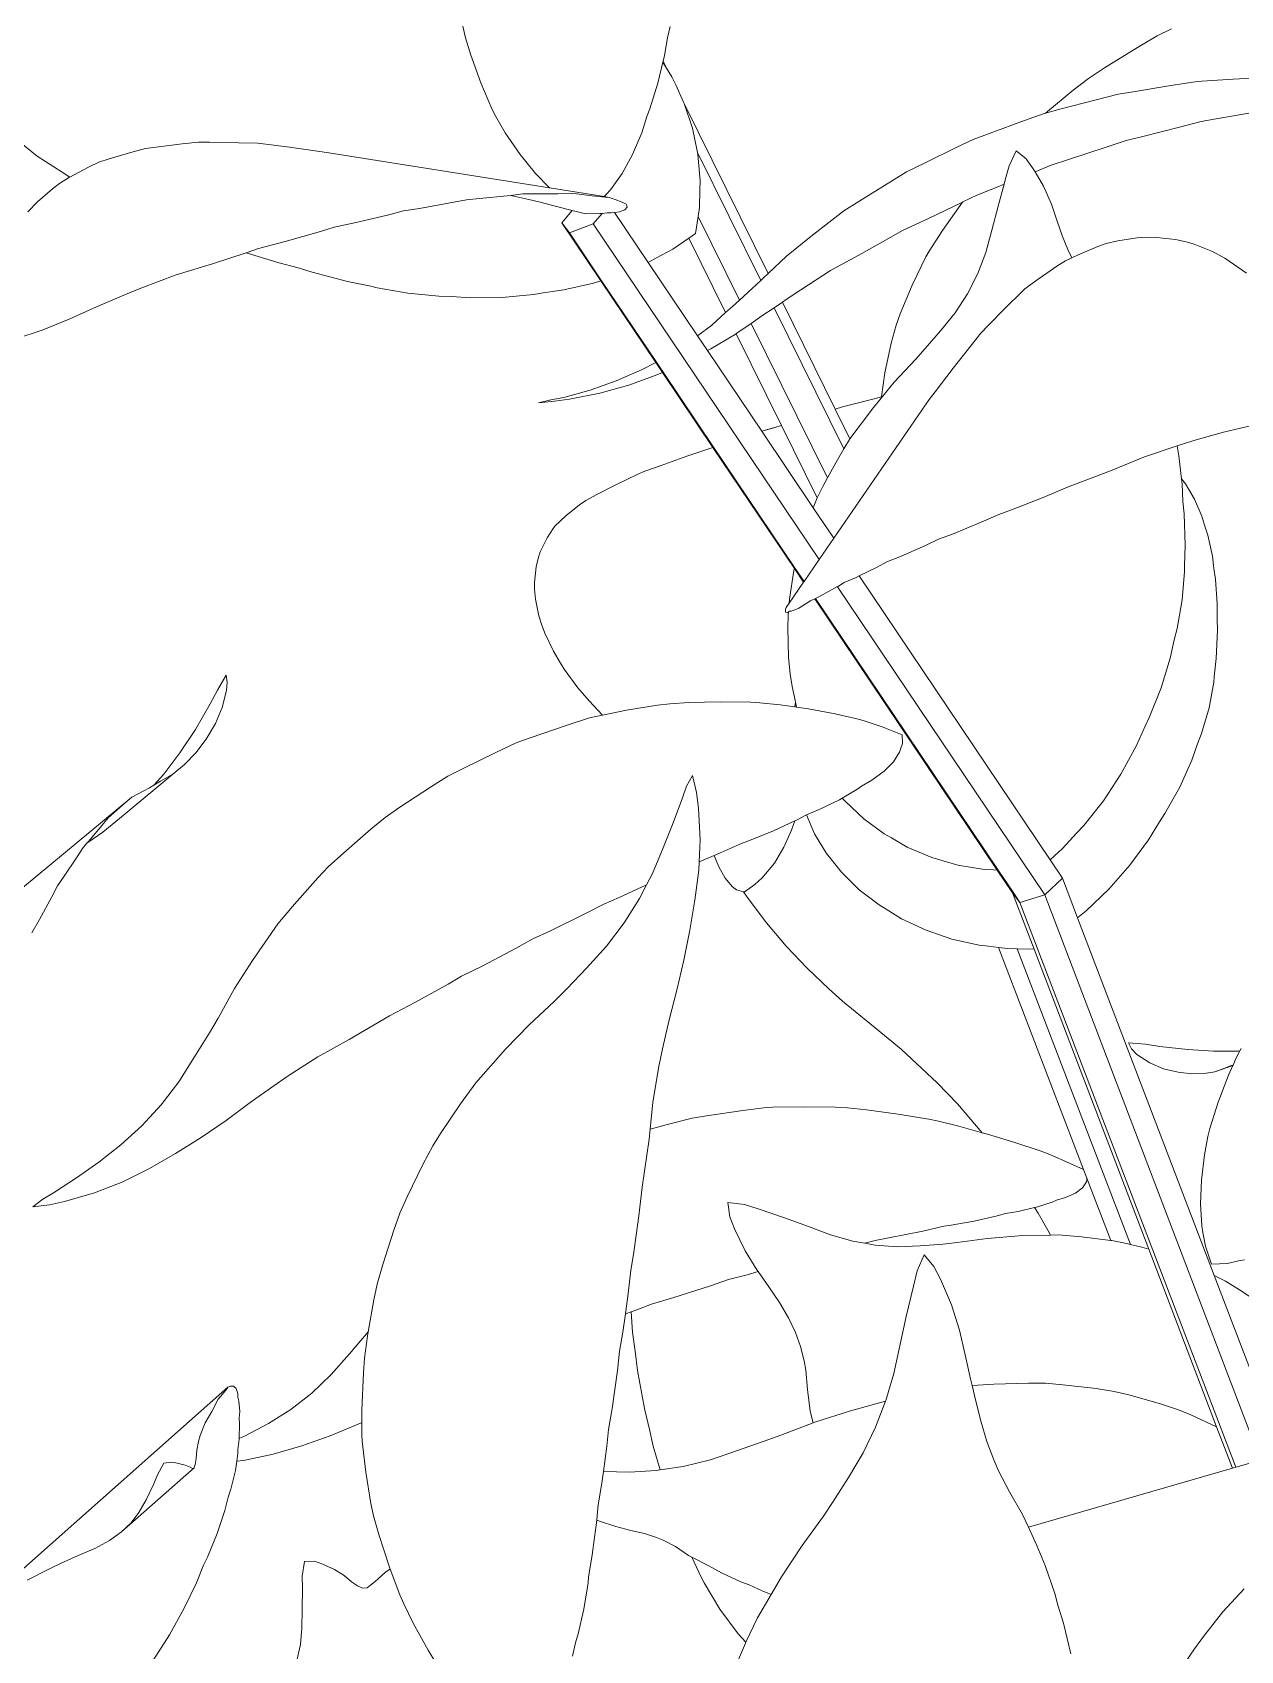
# Model space of a CAD drawing. Header units: metres. Extents: x 12.2 to 77.2, y 18.8 to 35.5.
# Drawn here: x 57.7928 to 58.0303, y 21.4029 to 21.7211 of the extents above; entities that cross this region are included whole.
import ezdxf

# ---------------------------------------------------------------- set-up
doc = ezdxf.new("R2010")
doc.units = ezdxf.units.M
doc.layers.add('0inne_gulv', color=7, linetype='Continuous', lineweight=13)

# ---------------------------------------------------------------- blocks, each defined once
blk = doc.blocks.new('One bedroom house ls')
for p, q in [((4.40305, -2.25933), (4.40253, -2.25708)), ((4.4433, -2.25713), (4.44275, -2.25937)), ((4.53905, -2.25899), (4.53513, -2.26125)), ((4.54181, -2.25761), (4.53905, -2.25899)), ((4.40407, -2.26279), (4.40305, -2.25933)), ((4.44215, -2.26283), (4.44275, -2.25937)), ((4.53513, -2.26125), (4.52868, -2.26527)), ((4.40407, -2.26279), (4.40603, -2.26822)), ((4.44184, -2.26412), (4.44086, -2.26826)), ((4.44189, -2.26393), (4.44184, -2.26412)), ((4.44258, -2.26532), (4.44184, -2.26412)), ((4.44215, -2.26283), (4.44189, -2.26393)), ((4.44189, -2.26393), (4.44258, -2.26532)), ((4.44363, -2.26704), (4.44258, -2.26532)), ((4.52554, -2.26737), (4.52868, -2.26527)), ((4.40822, -2.2733), (4.40603, -2.26822)), ((4.44086, -2.26826), (4.43929, -2.27333)), ((4.44363, -2.26704), (4.44436, -2.26858)), ((4.44593, -2.272), (4.44436, -2.26858)), ((4.52253, -2.26968), (4.52554, -2.26737)), ((4.54173, -2.26875), (4.54652, -2.26801)), ((4.54652, -2.26801), (4.5478, -2.26791)), ((4.5478, -2.26791), (4.55396, -2.2675)), ((4.55396, -2.2675), (4.56005, -2.26714)), ((4.51709, -2.27415), (4.52253, -2.26968)), ((4.5199, -2.2734), (4.52704, -2.27155)), ((4.52704, -2.27155), (4.53137, -2.27045)), ((4.53431, -2.26996), (4.53137, -2.27045)), ((4.54173, -2.26875), (4.53431, -2.26996)), ((4.40822, -2.2733), (4.409, -2.27481)), ((4.41086, -2.27801), (4.409, -2.27481)), ((4.43869, -2.27484), (4.43768, -2.27804)), ((4.43929, -2.27333), (4.43869, -2.27484)), ((4.44601, -2.27226), (4.44593, -2.272)), ((4.44601, -2.27226), (4.46255, -2.3057)), ((4.44764, -2.27715), (4.44601, -2.27226)), ((4.51679, -2.27424), (4.51296, -2.27561)), ((4.51709, -2.27415), (4.51679, -2.27424)), ((4.5199, -2.2734), (4.51709, -2.27415)), ((4.55062, -2.27531), (4.55782, -2.27404)), ((4.41376, -2.28228), (4.41086, -2.27801)), ((4.43768, -2.27804), (4.4359, -2.2823)), ((4.44764, -2.27715), (4.44864, -2.28192)), ((4.5062, -2.27809), (4.50287, -2.27934)), ((4.51296, -2.27561), (4.5062, -2.27809)), ((4.54341, -2.27693), (4.53618, -2.27875)), ((4.5477, -2.27582), (4.54341, -2.27693)), ((4.55062, -2.27531), (4.5477, -2.27582)), ((4.31882, -2.28262), (4.31538, -2.27984)), ((4.34011, -2.28112), (4.33745, -2.28183)), ((4.34223, -2.28083), (4.34011, -2.28112)), ((4.34223, -2.28083), (4.34732, -2.28021)), ((4.34732, -2.28021), (4.35056, -2.27987)), ((4.35272, -2.27989), (4.35056, -2.27987)), ((4.3584, -2.27999), (4.35272, -2.27989)), ((4.3584, -2.27999), (4.36224, -2.28008)), ((4.36224, -2.28008), (4.36325, -2.28021)), ((4.36325, -2.28021), (4.36844, -2.28089)), ((4.36844, -2.28089), (4.37392, -2.28163)), ((4.49338, -2.28393), (4.49967, -2.28087)), ((4.50287, -2.27934), (4.49967, -2.28087)), ((4.52182, -2.28322), (4.52898, -2.28088)), ((4.52898, -2.28088), (4.53295, -2.27955)), ((4.53618, -2.27875), (4.53295, -2.27955)), ((4.32374, -2.28578), (4.31882, -2.28262)), ((4.33095, -2.28383), (4.32892, -2.2848)), ((4.33301, -2.28315), (4.33095, -2.28383)), ((4.33745, -2.28183), (4.33301, -2.28315)), ((4.37392, -2.28163), (4.37619, -2.28194)), ((4.41956, -2.28887), (4.37619, -2.28194)), ((4.41376, -2.28228), (4.4168, -2.28604)), ((4.43385, -2.28606), (4.4359, -2.2823)), ((4.46108, -2.30708), (4.44864, -2.28192)), ((4.44864, -2.28192), (4.44873, -2.28233)), ((4.44918, -2.28751), (4.44873, -2.28233)), ((4.48972, -2.28574), (4.49338, -2.28393)), ((4.50917, -2.28727), (4.50992, -2.28456)), ((4.51129, -2.28157), (4.50992, -2.28456)), ((4.51129, -2.28157), (4.51322, -2.2831)), ((4.51454, -2.2849), (4.51322, -2.2831)), ((4.51501, -2.2857), (4.5182, -2.28438)), ((4.5182, -2.28438), (4.52182, -2.28322)), ((4.32319, -2.28798), (4.3252, -2.28678)), ((4.32526, -2.28675), (4.32374, -2.28578)), ((4.3252, -2.28678), (4.32526, -2.28675)), ((4.32526, -2.28675), (4.32892, -2.2848)), ((4.41956, -2.28887), (4.4168, -2.28604)), ((4.43385, -2.28606), (4.43156, -2.28926)), ((4.44918, -2.28751), (4.44912, -2.28925)), ((4.48733, -2.28719), (4.48159, -2.29077)), ((4.48733, -2.28719), (4.48972, -2.28574)), ((4.50917, -2.28727), (4.50894, -2.28815)), ((4.51454, -2.2849), (4.51501, -2.2857)), ((4.51501, -2.2857), (4.51668, -2.28854)), ((4.32185, -2.28902), (4.31889, -2.29163)), ((4.32185, -2.28902), (4.32319, -2.28798)), ((4.40578, -2.29098), (4.40323, -2.29121)), ((4.41124, -2.29043), (4.40578, -2.29098)), ((4.41197, -2.29034), (4.41124, -2.29043)), ((4.41434, -2.29006), (4.41197, -2.29034)), ((4.41197, -2.29034), (4.41552, -2.29118)), ((4.41639, -2.29006), (4.41434, -2.29006)), ((4.41639, -2.29006), (4.42122, -2.29002)), ((4.43033, -2.29059), (4.41956, -2.28887)), ((4.42408, -2.28996), (4.42122, -2.29002)), ((4.42484, -2.29005), (4.42408, -2.28996)), ((4.42793, -2.2904), (4.42484, -2.29005)), ((4.42793, -2.2904), (4.43049, -2.29067)), ((4.43071, -2.29015), (4.43033, -2.29059)), ((4.43128, -2.29074), (4.43033, -2.29059)), ((4.43128, -2.29074), (4.43049, -2.29067)), ((4.43156, -2.28926), (4.43071, -2.29015)), ((4.43247, -2.29113), (4.43128, -2.29074)), ((4.44902, -2.29272), (4.44912, -2.28925)), ((4.48159, -2.29077), (4.47745, -2.2934)), ((4.50355, -2.29029), (4.50082, -2.29163)), ((4.50772, -2.28864), (4.50355, -2.29029)), ((4.50772, -2.28864), (4.50894, -2.28815)), ((4.50894, -2.28815), (4.50778, -2.29246)), ((4.51825, -2.29204), (4.51668, -2.28854)), ((4.31889, -2.29163), (4.31697, -2.29356)), ((4.38772, -2.2942), (4.39083, -2.2934)), ((4.39083, -2.2934), (4.394, -2.29289)), ((4.394, -2.29289), (4.40002, -2.29183)), ((4.40002, -2.29183), (4.40323, -2.29121)), ((4.41552, -2.29118), (4.41746, -2.29162)), ((4.41746, -2.29162), (4.4212, -2.29262)), ((4.42399, -2.29331), (4.4212, -2.29262)), ((4.42196, -2.29573), (4.42399, -2.29331)), ((4.42664, -2.29396), (4.42399, -2.29331)), ((4.42664, -2.29396), (4.42943, -2.29393)), ((4.42989, -2.29388), (4.42815, -2.29595)), ((4.42943, -2.29393), (4.42989, -2.29388)), ((4.42989, -2.29388), (4.4309, -2.29377)), ((4.43166, -2.29376), (4.4309, -2.29377)), ((4.43166, -2.29376), (4.43233, -2.29368)), ((4.43233, -2.29368), (4.43331, -2.29357)), ((4.43897, -2.30353), (4.43233, -2.29368)), ((4.43247, -2.29113), (4.43385, -2.29167)), ((4.43436, -2.2932), (4.43331, -2.29357)), ((4.43464, -2.29209), (4.43385, -2.29167)), ((4.43436, -2.2932), (4.43481, -2.29267)), ((4.43464, -2.29209), (4.43469, -2.29219)), ((4.43481, -2.29267), (4.43469, -2.29219)), ((4.44875, -2.29446), (4.44902, -2.29272)), ((4.47745, -2.2934), (4.47096, -2.29844)), ((4.49406, -2.29487), (4.50077, -2.29165)), ((4.49683, -2.29722), (4.50077, -2.29165)), ((4.50077, -2.29165), (4.50082, -2.29163)), ((4.50652, -2.2972), (4.50778, -2.29246)), ((4.51935, -2.29539), (4.51825, -2.29204)), ((4.37719, -2.29661), (4.3745, -2.29744)), ((4.38122, -2.29574), (4.37719, -2.29661)), ((4.38122, -2.29574), (4.38772, -2.2942)), ((4.42347, -2.29772), (4.42196, -2.29573)), ((4.42965, -2.30716), (4.42196, -2.29573)), ((4.42815, -2.29595), (4.42347, -2.29772)), ((4.47257, -2.36196), (4.42815, -2.29595)), ((4.44823, -2.29783), (4.44875, -2.29446)), ((4.45689, -2.31092), (4.44875, -2.29446)), ((4.48098, -2.30174), (4.48906, -2.29721)), ((4.48906, -2.29721), (4.49406, -2.29487)), ((4.49683, -2.29722), (4.49418, -2.30128)), ((4.50531, -2.30158), (4.50652, -2.2972)), ((4.51935, -2.29539), (4.52038, -2.2984)), ((4.36231, -2.30081), (4.3676, -2.29941)), ((4.3676, -2.29941), (4.3745, -2.29744)), ((4.42979, -2.30711), (4.42347, -2.29772)), ((4.44693, -2.29873), (4.44382, -2.30089)), ((4.44823, -2.29783), (4.44693, -2.29873)), ((4.45417, -2.31339), (4.44693, -2.29873)), ((4.47096, -2.29844), (4.46617, -2.30227)), ((4.52038, -2.2984), (4.52144, -2.30101)), ((4.52346, -2.30202), (4.52735, -2.30037)), ((4.52735, -2.30037), (4.52898, -2.29978)), ((4.53126, -2.29927), (4.52898, -2.29978)), ((4.53511, -2.29867), (4.53126, -2.29927)), ((4.53692, -2.29853), (4.53511, -2.29867)), ((4.53891, -2.29859), (4.53692, -2.29853)), ((4.54266, -2.29903), (4.53891, -2.29859)), ((4.54266, -2.29903), (4.54474, -2.29947)), ((4.54474, -2.29947), (4.54629, -2.29993)), ((4.54987, -2.30139), (4.54629, -2.29993)), ((4.35332, -2.30378), (4.35989, -2.30161)), ((4.35989, -2.30161), (4.36231, -2.30081)), ((4.35989, -2.30161), (4.36615, -2.30355)), ((4.36615, -2.30355), (4.37017, -2.30457)), ((4.43897, -2.30353), (4.44061, -2.30259)), ((4.44867, -2.31797), (4.43897, -2.30353)), ((4.44061, -2.30259), (4.44382, -2.30089)), ((4.46255, -2.3057), (4.46617, -2.30227)), ((4.4748, -2.30511), (4.48098, -2.30174)), ((4.49354, -2.30242), (4.49083, -2.30797)), ((4.49418, -2.30128), (4.49354, -2.30242)), ((4.50375, -2.30573), (4.50531, -2.30158)), ((4.51952, -2.30413), (4.521, -2.30318)), ((4.521, -2.30318), (4.52223, -2.3026)), ((4.52144, -2.30101), (4.52223, -2.3026)), ((4.52223, -2.3026), (4.52346, -2.30202)), ((4.55232, -2.30269), (4.54987, -2.30139)), ((4.55659, -2.30566), (4.55232, -2.30269)), ((4.33923, -2.3086), (4.34615, -2.30595)), ((4.34615, -2.30595), (4.35332, -2.30378)), ((4.37289, -2.30542), (4.37017, -2.30457)), ((4.37985, -2.30724), (4.37289, -2.30542)), ((4.46108, -2.30708), (4.46169, -2.30651)), ((4.46169, -2.30651), (4.46255, -2.3057)), ((4.46897, -2.30891), (4.4748, -2.30511)), ((4.50375, -2.30573), (4.50176, -2.30969)), ((4.51302, -2.30871), (4.51564, -2.3068)), ((4.51952, -2.30413), (4.51564, -2.3068)), ((4.3305, -2.31225), (4.33589, -2.30996)), ((4.33589, -2.30996), (4.33923, -2.3086)), ((4.37985, -2.30724), (4.38442, -2.30818)), ((4.38442, -2.30818), (4.38565, -2.3085)), ((4.38565, -2.3085), (4.39168, -2.30957)), ((4.39168, -2.30957), (4.39781, -2.31016)), ((4.41025, -2.31039), (4.41638, -2.30982)), ((4.41638, -2.30982), (4.41831, -2.30947)), ((4.41831, -2.30947), (4.4224, -2.30893)), ((4.4224, -2.30893), (4.42822, -2.30762)), ((4.42965, -2.30716), (4.42822, -2.30762)), ((4.42979, -2.30711), (4.42965, -2.30716)), ((4.44044, -2.3232), (4.42965, -2.30716)), ((4.44057, -2.32313), (4.42979, -2.30711)), ((4.4594, -2.30863), (4.45689, -2.31092)), ((4.4594, -2.30863), (4.46108, -2.30708)), ((4.46608, -2.31083), (4.46897, -2.30891)), ((4.49083, -2.30797), (4.4885, -2.3136)), ((4.50176, -2.30969), (4.4993, -2.31344)), ((4.50919, -2.31243), (4.5124, -2.30928)), ((4.5124, -2.30928), (4.51302, -2.30871)), ((4.3305, -2.31225), (4.32511, -2.3147)), ((4.39781, -2.31016), (4.40026, -2.31021)), ((4.40402, -2.31047), (4.40026, -2.31021)), ((4.40402, -2.31047), (4.41025, -2.31039)), ((4.45417, -2.31339), (4.45554, -2.31216)), ((4.45689, -2.31092), (4.45554, -2.31216)), ((4.4613, -2.31405), (4.46372, -2.31242)), ((4.46372, -2.31242), (4.46533, -2.31133)), ((4.47744, -2.34016), (4.46372, -2.31242)), ((4.46533, -2.31133), (4.46608, -2.31083)), ((4.46533, -2.31133), (4.47573, -2.33236)), ((4.50919, -2.31243), (4.50577, -2.31593)), ((4.3198, -2.31681), (4.32511, -2.3147)), ((4.44867, -2.31797), (4.45147, -2.31583)), ((4.45147, -2.31583), (4.45417, -2.31339)), ((4.45917, -2.31552), (4.45639, -2.31745)), ((4.4613, -2.31405), (4.45917, -2.31552)), ((4.47419, -2.3459), (4.45917, -2.31552)), ((4.48673, -2.3194), (4.48773, -2.31584)), ((4.4885, -2.3136), (4.48773, -2.31584)), ((4.49643, -2.31696), (4.4993, -2.31344)), ((4.50434, -2.31744), (4.50577, -2.31593)), ((4.31462, -2.31856), (4.3198, -2.31681)), ((4.45062, -2.32087), (4.44867, -2.31797)), ((4.45129, -2.32052), (4.45623, -2.31754)), ((4.45623, -2.31754), (4.45639, -2.31745)), ((4.46514, -2.33556), (4.45623, -2.31754)), ((4.48673, -2.3194), (4.48548, -2.32526)), ((4.49643, -2.31696), (4.49343, -2.32047)), ((4.50237, -2.31994), (4.50434, -2.31744)), ((4.45062, -2.32087), (4.45129, -2.32052)), ((4.46128, -2.33672), (4.45062, -2.32087)), ((4.49149, -2.32263), (4.48731, -2.32708)), ((4.49343, -2.32047), (4.49149, -2.32263)), ((4.50237, -2.31994), (4.49894, -2.32433)), ((4.43767, -2.32466), (4.43265, -2.32683)), ((4.44065, -2.32564), (4.43513, -2.32765)), ((4.43767, -2.32466), (4.44044, -2.3232)), ((4.44044, -2.3232), (4.44057, -2.32313)), ((4.44175, -2.32515), (4.44044, -2.3232)), ((4.44189, -2.32509), (4.44057, -2.32313)), ((4.44175, -2.32515), (4.44065, -2.32564)), ((4.44189, -2.32509), (4.44175, -2.32515)), ((4.45167, -2.33988), (4.44175, -2.32515)), ((4.45181, -2.33983), (4.44189, -2.32509)), ((4.48548, -2.32526), (4.4848, -2.32997)), ((4.49539, -2.32894), (4.49894, -2.32433)), ((4.42236, -2.33005), (4.42755, -2.32863)), ((4.43265, -2.32683), (4.42755, -2.32863)), ((4.43513, -2.32765), (4.42943, -2.32924)), ((4.48731, -2.32708), (4.48476, -2.33021)), ((4.49539, -2.32894), (4.49421, -2.33049)), ((4.41742, -2.33111), (4.41982, -2.33056)), ((4.41742, -2.33111), (4.42052, -2.33079)), ((4.42236, -2.33005), (4.41982, -2.33056)), ((4.42349, -2.33043), (4.42052, -2.33079)), ((4.42349, -2.33043), (4.42943, -2.32924)), ((4.49421, -2.33049), (4.47545, -2.35777)), ((4.47573, -2.33236), (4.47713, -2.33194)), ((4.47573, -2.33236), (4.47863, -2.33822)), ((4.47874, -2.33151), (4.47713, -2.33194)), ((4.48328, -2.33203), (4.47863, -2.33822)), ((4.48312, -2.33038), (4.47874, -2.33151)), ((4.48312, -2.33038), (4.4848, -2.32997)), ((4.48476, -2.33021), (4.48328, -2.33203)), ((4.4848, -2.32997), (4.48476, -2.33021)), ((4.46128, -2.33672), (4.46514, -2.33556)), ((4.46516, -2.33561), (4.46514, -2.33556)), ((4.4632, -2.33619), (4.46128, -2.33672)), ((4.4714, -2.35176), (4.46128, -2.33672)), ((4.46516, -2.33561), (4.4632, -2.33619)), ((4.47219, -2.34982), (4.46516, -2.33561)), ((4.47856, -2.33831), (4.47744, -2.34016)), ((4.47863, -2.33822), (4.47856, -2.33831)), ((4.54666, -2.33843), (4.54333, -2.33945)), ((4.54666, -2.33843), (4.55209, -2.33692)), ((4.55761, -2.33558), (4.55209, -2.33692)), ((4.44658, -2.34163), (4.44151, -2.34342)), ((4.44658, -2.34163), (4.45167, -2.33988)), ((4.45167, -2.33988), (4.45181, -2.33983)), ((4.4677, -2.36371), (4.45167, -2.33988)), ((4.46774, -2.36351), (4.45181, -2.33983)), ((4.47744, -2.34016), (4.47615, -2.34231)), ((4.52986, -2.34453), (4.53652, -2.34175)), ((4.54293, -2.33959), (4.53652, -2.34175)), ((4.54333, -2.33945), (4.54293, -2.33959)), ((4.54329, -2.34155), (4.54293, -2.33959)), ((4.54329, -2.34155), (4.5438, -2.34605)), ((4.4368, -2.34525), (4.4383, -2.34458)), ((4.44151, -2.34342), (4.4383, -2.34458)), ((4.47615, -2.34231), (4.47419, -2.3459)), ((4.52137, -2.34769), (4.52986, -2.34453)), ((4.42875, -2.3492), (4.43257, -2.34726)), ((4.4368, -2.34525), (4.43257, -2.34726)), ((4.47224, -2.34969), (4.47326, -2.3476)), ((4.47419, -2.3459), (4.47326, -2.3476)), ((4.51663, -2.34973), (4.52137, -2.34769)), ((4.5438, -2.34605), (4.54461, -2.34707)), ((4.5438, -2.34605), (4.54392, -2.34708)), ((4.54392, -2.34708), (4.54407, -2.35051)), ((4.54526, -2.34817), (4.54461, -2.34707)), ((4.54637, -2.35006), (4.54526, -2.34817)), ((4.42276, -2.35337), (4.42546, -2.35121)), ((4.42673, -2.35031), (4.42546, -2.35121)), ((4.42875, -2.3492), (4.42673, -2.35031)), ((4.4714, -2.35176), (4.47219, -2.34982)), ((4.47219, -2.34982), (4.47224, -2.34969)), ((4.51036, -2.35219), (4.51663, -2.34973)), ((4.5443, -2.35293), (4.54407, -2.35051)), ((4.54637, -2.35006), (4.54782, -2.35341)), ((4.42276, -2.35337), (4.42059, -2.35541)), ((4.47545, -2.35777), (4.4714, -2.35176)), ((4.50443, -2.35462), (4.49878, -2.35695)), ((4.50788, -2.35306), (4.50443, -2.35462)), ((4.51036, -2.35219), (4.50788, -2.35306)), ((4.5445, -2.35913), (4.5443, -2.35293)), ((4.54782, -2.35341), (4.54835, -2.35516)), ((4.41775, -2.36043), (4.41911, -2.35766)), ((4.42025, -2.35581), (4.41911, -2.35766)), ((4.42059, -2.35541), (4.42025, -2.35581)), ((4.47545, -2.35777), (4.47257, -2.36196)), ((4.49605, -2.35796), (4.49878, -2.35695)), ((4.54835, -2.35516), (4.549, -2.35716)), ((4.549, -2.35716), (4.5499, -2.36129)), ((4.41775, -2.36043), (4.41738, -2.36149)), ((4.48855, -2.36137), (4.49348, -2.3592)), ((4.49348, -2.3592), (4.49605, -2.35796)), ((4.5445, -2.35913), (4.54437, -2.36319)), ((4.41693, -2.3634), (4.41659, -2.36647)), ((4.41738, -2.36149), (4.41693, -2.3634)), ((4.46761, -2.36411), (4.46675, -2.36976)), ((4.4677, -2.36371), (4.46761, -2.36411)), ((4.46774, -2.36351), (4.4677, -2.36371)), ((4.46951, -2.36641), (4.4677, -2.36371)), ((4.4696, -2.36628), (4.46774, -2.36351)), ((4.47257, -2.36196), (4.4696, -2.36628)), ((4.48398, -2.36344), (4.48042, -2.36517)), ((4.48398, -2.36344), (4.4859, -2.36242)), ((4.4859, -2.36242), (4.48855, -2.36137)), ((4.54437, -2.36319), (4.54439, -2.36432)), ((4.5499, -2.36129), (4.55018, -2.36368)), ((4.55051, -2.36578), (4.55018, -2.36368)), ((4.41659, -2.36647), (4.41662, -2.36778)), ((4.46951, -2.36641), (4.46668, -2.37053)), ((4.4696, -2.36628), (4.46951, -2.36641)), ((4.47277, -2.36915), (4.47607, -2.36733)), ((4.47607, -2.36733), (4.47615, -2.36728)), ((4.47615, -2.36728), (4.47747, -2.36648)), ((4.51694, -2.4279), (4.47615, -2.36728)), ((4.47983, -2.36545), (4.47747, -2.36648)), ((4.48042, -2.36517), (4.47983, -2.36545)), ((4.518, -2.42102), (4.48042, -2.36517)), ((4.54439, -2.36432), (4.54394, -2.36988)), ((4.55085, -2.37065), (4.55051, -2.36578)), ((4.41678, -2.36971), (4.41662, -2.36778)), ((4.41745, -2.37303), (4.41678, -2.36971)), ((4.46668, -2.37053), (4.46609, -2.37138)), ((4.46675, -2.36976), (4.46668, -2.37053)), ((4.47037, -2.37041), (4.46858, -2.37148)), ((4.47081, -2.37009), (4.47037, -2.37041)), ((4.4717, -2.36966), (4.47081, -2.37009)), ((4.47183, -2.3696), (4.4717, -2.36966)), ((4.50758, -2.42299), (4.4717, -2.36966)), ((4.47277, -2.36915), (4.47183, -2.3696)), ((4.50776, -2.423), (4.47183, -2.3696)), ((4.54394, -2.36988), (4.54296, -2.3755)), ((4.418, -2.37462), (4.41745, -2.37303)), ((4.46595, -2.3723), (4.46597, -2.37173)), ((4.46631, -2.37237), (4.46595, -2.3723)), ((4.46597, -2.37173), (4.46609, -2.37138)), ((4.46631, -2.37237), (4.46652, -2.37225)), ((4.46639, -2.37544), (4.46647, -2.37283)), ((4.46652, -2.37225), (4.46647, -2.37283)), ((4.46652, -2.37225), (4.46674, -2.37211)), ((4.46716, -2.37207), (4.46674, -2.37211)), ((4.46858, -2.37148), (4.46716, -2.37207)), ((4.55081, -2.37366), (4.55085, -2.37065)), ((4.55088, -2.37583), (4.55081, -2.37366)), ((4.41863, -2.37645), (4.418, -2.37462)), ((4.42031, -2.37997), (4.41863, -2.37645)), ((4.46657, -2.38117), (4.46639, -2.37544)), ((4.54296, -2.3755), (4.54236, -2.37775)), ((4.55088, -2.37583), (4.55065, -2.38139)), ((4.42031, -2.37997), (4.42155, -2.38197)), ((4.5416, -2.38131), (4.54236, -2.37775)), ((4.42155, -2.38197), (4.42246, -2.38352)), ((4.4669, -2.38451), (4.46657, -2.38117)), ((4.5416, -2.38131), (4.53982, -2.38716)), ((4.55022, -2.38502), (4.55065, -2.38139)), ((4.35599, -2.38469), (4.35425, -2.38765)), ((4.35599, -2.38469), (4.35621, -2.38603)), ((4.35606, -2.38768), (4.35621, -2.38603)), ((4.42512, -2.38717), (4.42246, -2.38352)), ((4.46725, -2.38688), (4.4669, -2.38451)), ((4.54922, -2.39109), (4.55014, -2.38606)), ((4.55014, -2.38606), (4.55022, -2.38502)), ((4.35287, -2.39031), (4.35425, -2.38765)), ((4.35606, -2.38768), (4.35521, -2.39101)), ((4.42738, -2.38973), (4.42512, -2.38717)), ((4.46725, -2.38688), (4.4679, -2.38993)), ((4.53982, -2.38716), (4.53754, -2.3929)), ((4.35287, -2.39031), (4.34994, -2.39537)), ((4.35386, -2.39421), (4.35521, -2.39101)), ((4.42999, -2.39253), (4.42738, -2.38973)), ((4.42739, -2.39309), (4.42864, -2.3928)), ((4.42864, -2.3928), (4.42999, -2.39253)), ((4.42999, -2.39253), (4.4347, -2.39159)), ((4.4347, -2.39159), (4.4408, -2.3906)), ((4.4408, -2.3906), (4.44321, -2.39029)), ((4.44696, -2.39008), (4.44321, -2.39029)), ((4.44696, -2.39008), (4.45308, -2.38993)), ((4.45308, -2.38993), (4.45905, -2.39)), ((4.45905, -2.39), (4.46091, -2.39009)), ((4.46091, -2.39009), (4.46488, -2.39051)), ((4.46488, -2.39051), (4.46779, -2.39093)), ((4.46779, -2.39093), (4.4679, -2.38996)), ((4.46779, -2.39093), (4.46813, -2.39098)), ((4.4679, -2.38996), (4.4679, -2.38993)), ((4.4679, -2.38996), (4.46813, -2.39098)), ((4.46813, -2.39098), (4.47047, -2.39132)), ((4.47571, -2.39229), (4.47047, -2.39132)), ((4.47571, -2.39229), (4.48054, -2.39341)), ((4.54922, -2.39109), (4.54774, -2.39616)), ((4.3469, -2.39996), (4.34994, -2.39537)), ((4.35204, -2.39727), (4.35386, -2.39421)), ((4.42281, -2.39456), (4.41577, -2.39699)), ((4.42281, -2.39456), (4.42739, -2.39309)), ((4.48054, -2.39341), (4.48203, -2.39385)), ((4.48203, -2.39385), (4.48498, -2.39482)), ((4.48892, -2.39638), (4.48498, -2.39482)), ((4.53665, -2.3947), (4.53492, -2.39862)), ((4.53754, -2.3929), (4.53665, -2.3947)), ((4.35, -2.39998), (4.35204, -2.39727)), ((4.40898, -2.39987), (4.41301, -2.39801)), ((4.41577, -2.39699), (4.41301, -2.39801)), ((4.48897, -2.39809), (4.48856, -2.3992)), ((4.48892, -2.39638), (4.48897, -2.39809)), ((4.53492, -2.39862), (4.5319, -2.40416)), ((4.54583, -2.40142), (4.54694, -2.39817)), ((4.54694, -2.39817), (4.54774, -2.39616)), ((4.34371, -2.40416), (4.3469, -2.39996)), ((4.34781, -2.40227), (4.34551, -2.40413)), ((4.35, -2.39998), (4.34781, -2.40227)), ((4.40242, -2.40308), (4.40898, -2.39987)), ((4.48537, -2.40354), (4.48719, -2.4017)), ((4.48837, -2.39984), (4.48719, -2.4017)), ((4.48837, -2.39984), (4.48856, -2.3992)), ((4.54583, -2.40142), (4.54345, -2.40673)), ((4.34551, -2.40413), (4.33614, -2.41192)), ((4.34371, -2.40416), (4.34179, -2.40629)), ((4.34308, -2.40554), (4.34179, -2.40629)), ((4.34308, -2.40554), (4.34551, -2.40413)), ((4.39959, -2.40456), (4.39614, -2.40671)), ((4.40242, -2.40308), (4.39959, -2.40456)), ((4.44766, -2.40443), (4.44648, -2.40651)), ((4.44766, -2.40443), (4.44845, -2.40774)), ((4.48294, -2.40533), (4.4809, -2.40649)), ((4.48537, -2.40354), (4.48294, -2.40533)), ((4.52844, -2.40939), (4.5319, -2.40416)), ((4.33747, -2.40869), (4.31328, -2.42869)), ((4.33747, -2.40869), (4.33563, -2.41027)), ((4.3397, -2.40748), (4.33747, -2.40869)), ((4.34091, -2.4068), (4.3397, -2.40748)), ((4.34179, -2.40629), (4.34091, -2.4068)), ((4.39614, -2.40671), (4.39015, -2.41066)), ((4.44567, -2.40881), (4.44648, -2.40651)), ((4.44886, -2.41082), (4.44845, -2.40774)), ((4.47997, -2.40716), (4.47712, -2.40883)), ((4.47997, -2.40716), (4.4809, -2.40649)), ((4.54056, -2.4119), (4.54345, -2.40673)), ((4.33614, -2.41192), (4.33172, -2.41552)), ((4.33563, -2.41027), (4.33279, -2.4127)), ((4.39015, -2.41066), (4.38723, -2.41269)), ((4.44567, -2.40881), (4.44386, -2.4137)), ((4.44886, -2.41082), (4.44916, -2.41703)), ((4.4726, -2.41111), (4.47005, -2.41217)), ((4.4726, -2.41111), (4.47654, -2.40917)), ((4.47712, -2.40883), (4.47654, -2.40917)), ((4.47766, -2.40948), (4.47712, -2.40883)), ((4.47766, -2.40948), (4.48133, -2.41294)), ((4.52844, -2.40939), (4.52458, -2.41425)), ((4.54056, -2.4119), (4.53947, -2.41351)), ((4.33126, -2.41458), (4.32892, -2.41735)), ((4.33279, -2.4127), (4.33126, -2.41458)), ((4.3791, -2.41958), (4.38446, -2.41496)), ((4.38723, -2.41269), (4.38446, -2.41496)), ((4.44192, -2.41866), (4.44386, -2.4137)), ((4.46357, -2.41527), (4.4678, -2.41332)), ((4.4671, -2.41513), (4.4678, -2.41332)), ((4.4678, -2.41332), (4.46825, -2.41312)), ((4.46994, -2.41222), (4.46825, -2.41312)), ((4.47005, -2.41217), (4.46994, -2.41222)), ((4.47005, -2.41217), (4.47165, -2.41587)), ((4.48538, -2.41589), (4.48133, -2.41294)), ((4.52458, -2.41425), (4.52314, -2.41577)), ((4.5373, -2.41707), (4.53947, -2.41351)), ((4.32787, -2.41856), (4.32859, -2.41772)), ((4.33172, -2.41552), (4.32859, -2.41772)), ((4.32859, -2.41772), (4.32892, -2.41735)), ((4.44898, -2.42137), (4.44916, -2.41703)), ((4.45741, -2.41771), (4.45329, -2.41956)), ((4.45853, -2.41732), (4.45741, -2.41771)), ((4.46357, -2.41527), (4.45853, -2.41732)), ((4.4671, -2.41513), (4.46564, -2.41851)), ((4.47165, -2.41587), (4.47399, -2.41972)), ((4.48538, -2.41589), (4.48679, -2.41667)), ((4.48989, -2.41847), (4.48679, -2.41667)), ((4.52314, -2.41577), (4.52043, -2.41879)), ((4.53363, -2.42206), (4.5373, -2.41707)), ((4.32658, -2.42058), (4.32415, -2.42421)), ((4.32658, -2.42058), (4.32787, -2.41856)), ((4.37604, -2.42238), (4.3791, -2.41958)), ((4.43979, -2.42369), (4.44192, -2.41866)), ((4.4489, -2.42305), (4.44898, -2.42137)), ((4.44898, -2.42137), (4.45195, -2.42013)), ((4.45195, -2.42013), (4.45329, -2.41956)), ((4.45195, -2.42013), (4.45286, -2.42237)), ((4.46564, -2.41851), (4.46376, -2.42163)), ((4.47399, -2.41972), (4.47512, -2.42111)), ((4.47694, -2.42342), (4.47512, -2.42111)), ((4.49474, -2.42054), (4.48989, -2.41847)), ((4.49474, -2.42054), (4.49981, -2.42201)), ((4.518, -2.42102), (4.52043, -2.41879)), ((4.52039, -2.42457), (4.518, -2.42102)), ((4.32415, -2.42421), (4.32282, -2.42613)), ((4.37407, -2.42446), (4.36941, -2.42968)), ((4.37407, -2.42446), (4.37604, -2.42238)), ((4.43863, -2.42593), (4.43979, -2.42369)), ((4.44815, -2.42895), (4.4489, -2.42305)), ((4.45286, -2.42237), (4.45406, -2.42456)), ((4.4555, -2.4263), (4.45406, -2.42456)), ((4.46135, -2.42453), (4.45992, -2.42582)), ((4.46135, -2.42453), (4.46376, -2.42163)), ((4.47694, -2.42342), (4.48044, -2.42686)), ((4.50505, -2.42286), (4.49981, -2.42201)), ((4.50505, -2.42286), (4.50687, -2.42294)), ((4.50758, -2.42299), (4.50687, -2.42294)), ((4.50776, -2.423), (4.50758, -2.42299)), ((4.51059, -2.42746), (4.50758, -2.42299)), ((4.5107, -2.42736), (4.50776, -2.423)), ((4.52039, -2.42457), (4.51694, -2.4279)), ((4.52337, -2.43238), (4.52039, -2.42457)), ((4.53363, -2.42206), (4.52953, -2.42673)), ((4.32282, -2.42613), (4.32171, -2.42826)), ((4.43863, -2.42593), (4.43326, -2.42838)), ((4.43724, -2.42862), (4.43863, -2.42593)), ((4.4555, -2.4263), (4.45631, -2.42691)), ((4.4577, -2.42729), (4.45631, -2.42691)), ((4.4586, -2.42862), (4.4577, -2.42729)), ((4.45781, -2.42732), (4.4577, -2.42729)), ((4.45781, -2.42732), (4.45992, -2.42582)), ((4.48044, -2.42686), (4.48436, -2.42985)), ((4.51059, -2.42746), (4.5107, -2.42736)), ((4.51204, -2.42935), (4.51059, -2.42746)), ((4.51483, -2.43857), (4.51059, -2.42746)), ((4.51204, -2.42935), (4.5107, -2.42736)), ((4.52505, -2.43102), (4.52953, -2.42673)), ((4.32171, -2.42826), (4.31926, -2.43272)), ((4.36941, -2.42968), (4.36612, -2.43359)), ((4.42651, -2.43161), (4.43022, -2.42968)), ((4.43326, -2.42838), (4.43022, -2.42968)), ((4.43724, -2.42862), (4.43423, -2.43338)), ((4.44815, -2.42895), (4.44715, -2.43484)), ((4.4586, -2.42862), (4.4622, -2.43338)), ((4.48436, -2.42985), (4.48576, -2.43066)), ((4.48576, -2.43066), (4.48878, -2.43256)), ((4.51694, -2.4279), (4.51204, -2.42935)), ((4.55446, -2.54043), (4.51204, -2.42935)), ((4.55937, -2.53901), (4.51694, -2.4279)), ((4.31926, -2.43272), (4.31776, -2.43531)), ((4.36612, -2.43359), (4.36116, -2.44075)), ((4.41974, -2.43493), (4.42651, -2.43161)), ((4.43423, -2.43338), (4.43076, -2.43794)), ((4.4622, -2.43338), (4.46609, -2.43794)), ((4.48878, -2.43256), (4.49359, -2.43484)), ((4.52337, -2.43238), (4.52341, -2.43235)), ((4.55024, -2.50273), (4.52337, -2.43238)), ((4.52505, -2.43102), (4.52341, -2.43235)), ((4.413, -2.43836), (4.41629, -2.43653)), ((4.41629, -2.43653), (4.41974, -2.43493)), ((4.44715, -2.43484), (4.44595, -2.44074)), ((4.49868, -2.43658), (4.49359, -2.43484)), ((4.49868, -2.43658), (4.50401, -2.43774)), ((4.40629, -2.44188), (4.413, -2.43836)), ((4.42685, -2.44229), (4.43076, -2.43794)), ((4.47022, -2.44229), (4.46609, -2.43794)), ((4.50401, -2.43774), (4.50589, -2.43794)), ((4.50589, -2.43794), (4.50785, -2.43821)), ((4.50785, -2.43821), (4.50958, -2.43844)), ((4.52456, -2.48186), (4.50785, -2.43821)), ((4.51152, -2.43849), (4.50958, -2.43844)), ((4.53378, -2.49661), (4.51152, -2.43849)), ((4.51483, -2.43857), (4.51152, -2.43849)), ((4.53737, -2.49757), (4.51483, -2.43857)), ((4.36116, -2.44075), (4.35762, -2.4463)), ((4.40629, -2.44188), (4.40224, -2.44388)), ((4.42685, -2.44229), (4.42297, -2.44637)), ((4.44595, -2.44074), (4.4446, -2.44663)), ((4.47022, -2.44229), (4.47446, -2.44637)), ((4.35438, -2.45214), (4.35762, -2.4463)), ((4.39305, -2.44907), (4.39962, -2.44542)), ((4.40224, -2.44388), (4.39962, -2.44542)), ((4.42297, -2.44637), (4.42056, -2.44876)), ((4.4446, -2.44663), (4.44306, -2.45247)), ((4.47446, -2.44637), (4.47715, -2.44876)), ((4.38813, -2.45164), (4.39305, -2.44907)), ((4.42056, -2.44876), (4.41558, -2.45341)), ((4.47715, -2.44876), (4.48286, -2.45341)), ((4.35269, -2.45502), (4.35438, -2.45214)), ((4.38016, -2.45634), (4.38813, -2.45164)), ((4.44176, -2.45817), (4.44306, -2.45247)), ((4.35269, -2.45502), (4.34978, -2.45975)), ((4.37398, -2.45971), (4.38016, -2.45634)), ((4.41558, -2.45341), (4.4109, -2.4582)), ((4.48286, -2.45341), (4.48871, -2.4582)), ((4.4109, -2.4582), (4.40508, -2.46483)), ((4.44176, -2.45817), (4.44107, -2.46163)), ((4.48871, -2.4582), (4.49577, -2.46483)), ((4.5334, -2.45694), (4.53396, -2.45818)), ((4.5334, -2.45694), (4.53674, -2.45721)), ((4.53504, -2.45924), (4.53396, -2.45818)), ((4.53504, -2.45924), (4.53755, -2.46092)), ((4.53956, -2.45766), (4.53674, -2.45721)), ((4.53956, -2.45766), (4.54503, -2.45829)), ((4.55013, -2.45861), (4.54503, -2.45829)), ((4.55497, -2.4586), (4.55013, -2.45861)), ((4.5545, -2.46008), (4.5553, -2.45857)), ((4.55497, -2.4586), (4.5553, -2.45857)), ((4.5553, -2.45857), (4.55556, -2.45807)), ((4.34665, -2.46462), (4.34978, -2.45975)), ((4.36819, -2.46346), (4.37398, -2.45971)), ((4.44107, -2.46163), (4.43987, -2.46866)), ((4.54027, -2.46207), (4.53755, -2.46092)), ((4.54315, -2.46275), (4.54027, -2.46207)), ((4.54585, -2.46306), (4.54315, -2.46275)), ((4.54827, -2.46303), (4.55036, -2.46268)), ((4.55036, -2.46268), (4.55389, -2.46144)), ((4.55214, -2.462), (4.55036, -2.46268)), ((4.55214, -2.462), (4.55365, -2.46144)), ((4.55304, -2.46333), (4.55389, -2.46144)), ((4.55365, -2.46144), (4.55394, -2.46133)), ((4.55389, -2.46144), (4.55394, -2.46133)), ((4.55394, -2.46133), (4.5545, -2.46008)), ((4.34318, -2.46914), (4.34665, -2.46462)), ((4.36069, -2.46871), (4.36535, -2.4654)), ((4.36535, -2.4654), (4.36819, -2.46346)), ((4.40508, -2.46483), (4.40204, -2.46897)), ((4.49577, -2.46483), (4.49976, -2.46897)), ((4.54585, -2.46306), (4.54827, -2.46303)), ((4.55304, -2.46333), (4.55101, -2.46864)), ((4.33938, -2.47328), (4.34318, -2.46914)), ((4.36069, -2.46871), (4.35597, -2.47226)), ((4.40204, -2.46897), (4.39812, -2.47479)), ((4.43933, -2.47394), (4.43987, -2.46866)), ((4.49976, -2.46897), (4.50465, -2.47465)), ((4.54937, -2.4738), (4.55101, -2.46864)), ((4.35107, -2.47561), (4.35597, -2.47226)), ((4.44763, -2.47176), (4.44349, -2.4728)), ((4.45042, -2.4713), (4.44763, -2.47176)), ((4.45042, -2.4713), (4.45755, -2.47027)), ((4.46221, -2.46969), (4.45755, -2.47027)), ((4.46346, -2.46964), (4.46221, -2.46969)), ((4.46955, -2.46955), (4.46346, -2.46964)), ((4.46955, -2.46955), (4.47571, -2.46964)), ((4.47816, -2.46974), (4.47571, -2.46964)), ((4.48191, -2.47017), (4.47816, -2.46974)), ((4.48191, -2.47017), (4.48808, -2.47101)), ((4.49412, -2.472), (4.48808, -2.47101)), ((4.49412, -2.472), (4.49602, -2.47236)), ((4.50002, -2.47337), (4.49602, -2.47236)), ((4.33528, -2.47704), (4.33938, -2.47328)), ((4.39661, -2.47723), (4.39812, -2.47479)), ((4.43913, -2.47593), (4.43933, -2.47394)), ((4.44349, -2.4728), (4.43933, -2.47394)), ((4.50465, -2.47465), (4.50002, -2.47337)), ((4.50568, -2.47493), (4.50465, -2.47465)), ((4.50568, -2.47493), (4.51104, -2.47656)), ((4.5483, -2.47897), (4.54898, -2.47541)), ((4.54937, -2.4738), (4.54898, -2.47541)), ((4.33528, -2.47704), (4.33093, -2.48042)), ((4.34605, -2.47875), (4.35107, -2.47561)), ((4.39466, -2.48088), (4.39661, -2.47723)), ((4.43776, -2.48535), (4.43913, -2.47593)), ((4.51604, -2.47823), (4.51104, -2.47656)), ((4.51604, -2.47823), (4.5176, -2.47881)), ((4.33093, -2.48042), (4.32653, -2.48354)), ((4.34091, -2.48165), (4.33564, -2.48427)), ((4.34605, -2.47875), (4.34091, -2.48165)), ((4.39466, -2.48088), (4.39158, -2.48722)), ((4.52064, -2.48008), (4.5176, -2.47881)), ((4.52456, -2.48186), (4.52064, -2.48008)), ((4.52522, -2.48358), (4.52456, -2.48186)), ((4.54771, -2.48396), (4.5483, -2.47897)), ((4.32207, -2.48644), (4.32653, -2.48354)), ((4.33564, -2.48427), (4.3301, -2.48646)), ((4.52437, -2.48549), (4.52513, -2.48433)), ((4.52513, -2.48433), (4.52517, -2.48389)), ((4.52517, -2.48389), (4.52522, -2.48358)), ((4.52991, -2.49583), (4.52522, -2.48358)), ((4.54771, -2.48396), (4.54753, -2.48863)), ((4.318, -2.48922), (4.31991, -2.48773)), ((4.32207, -2.48644), (4.31991, -2.48773)), ((4.32423, -2.4882), (4.32124, -2.48882)), ((4.32423, -2.4882), (4.3301, -2.48646)), ((4.39158, -2.48722), (4.39015, -2.49047)), ((4.43715, -2.49101), (4.43776, -2.48535)), ((4.5153, -2.48926), (4.5184, -2.48827)), ((4.5184, -2.48827), (4.51922, -2.48791)), ((4.51922, -2.48791), (4.52098, -2.48741)), ((4.52098, -2.48741), (4.52298, -2.48652)), ((4.52437, -2.48549), (4.52298, -2.48652)), ((4.318, -2.48922), (4.32124, -2.48882)), ((4.39015, -2.49047), (4.38894, -2.49378)), ((4.43607, -2.49862), (4.43715, -2.49101)), ((4.45463, -2.48837), (4.45787, -2.48877)), ((4.45463, -2.48837), (4.45501, -2.49117)), ((4.45594, -2.49352), (4.45501, -2.49117)), ((4.46058, -2.48962), (4.45787, -2.48877)), ((4.46058, -2.48962), (4.46575, -2.49137)), ((4.47046, -2.49308), (4.46575, -2.49137)), ((4.50306, -2.49201), (4.50757, -2.49099)), ((4.50757, -2.49099), (4.50919, -2.49053)), ((4.51167, -2.49011), (4.50919, -2.49053)), ((4.51167, -2.49011), (4.51493, -2.48934)), ((4.51493, -2.48934), (4.5153, -2.48926)), ((4.51493, -2.48934), (4.5156, -2.49047)), ((4.5156, -2.49047), (4.51752, -2.49378)), ((4.54778, -2.49293), (4.54753, -2.48863)), ((4.38894, -2.49378), (4.38676, -2.50055)), ((4.45594, -2.49352), (4.45805, -2.49784)), ((4.47483, -2.49471), (4.47046, -2.49308)), ((4.49293, -2.49398), (4.48629, -2.49533)), ((4.49293, -2.49398), (4.49705, -2.49303)), ((4.49705, -2.49303), (4.49815, -2.49288)), ((4.49815, -2.49288), (4.50306, -2.49201)), ((4.51752, -2.49378), (4.51803, -2.49478)), ((4.54778, -2.49293), (4.548, -2.49425)), ((4.54852, -2.49693), (4.548, -2.49425)), ((4.47917, -2.49596), (4.47483, -2.49471)), ((4.47917, -2.49596), (4.48152, -2.49638)), ((4.48152, -2.49638), (4.48355, -2.49583)), ((4.48152, -2.49638), (4.48356, -2.49674)), ((4.48629, -2.49533), (4.48355, -2.49583)), ((4.48356, -2.49674), (4.48799, -2.49705)), ((4.49243, -2.49688), (4.48799, -2.49705)), ((4.49243, -2.49688), (4.49691, -2.49656)), ((4.49691, -2.49656), (4.49972, -2.49626)), ((4.49972, -2.49626), (4.50559, -2.49544)), ((4.50559, -2.49544), (4.51182, -2.49494)), ((4.51182, -2.49494), (4.51803, -2.49478)), ((4.51803, -2.49478), (4.51954, -2.49475)), ((4.51954, -2.49475), (4.52416, -2.49509)), ((4.52416, -2.49509), (4.52991, -2.49583)), ((4.52991, -2.49583), (4.53013, -2.49585)), ((4.53243, -2.49628), (4.53013, -2.49585)), ((4.53378, -2.49661), (4.53243, -2.49628)), ((4.53598, -2.49715), (4.53378, -2.49661)), ((4.53598, -2.49715), (4.53737, -2.49757)), ((4.5507, -2.53249), (4.53737, -2.49757)), ((4.54968, -2.50048), (4.54852, -2.49693)), ((4.38676, -2.50055), (4.38566, -2.50442)), ((4.43607, -2.49862), (4.43553, -2.50167)), ((4.46031, -2.50161), (4.45805, -2.49784)), ((4.4932, -2.49865), (4.49183, -2.50182)), ((4.4932, -2.49865), (4.49514, -2.50096)), ((4.49645, -2.50343), (4.49514, -2.50096)), ((4.54968, -2.50048), (4.55282, -2.50035)), ((4.55503, -2.49985), (4.55282, -2.50035)), ((4.55622, -2.49965), (4.55503, -2.49985)), ((4.43553, -2.50167), (4.43504, -2.50623)), ((4.45476, -2.50353), (4.45122, -2.50475)), ((4.45841, -2.50257), (4.45476, -2.50353)), ((4.46056, -2.50196), (4.45841, -2.50257)), ((4.46056, -2.50196), (4.46031, -2.50161)), ((4.46268, -2.50492), (4.46056, -2.50196)), ((4.49109, -2.50482), (4.49183, -2.50182)), ((4.49645, -2.50343), (4.49859, -2.5085)), ((4.55024, -2.50273), (4.55245, -2.50386)), ((4.56363, -2.53778), (4.55024, -2.50273)), ((4.55245, -2.50386), (4.55524, -2.50554)), ((4.38502, -2.5075), (4.38566, -2.50442)), ((4.43504, -2.50623), (4.43447, -2.51025)), ((4.43963, -2.50836), (4.444, -2.50707)), ((4.444, -2.50707), (4.45122, -2.50475)), ((4.46268, -2.50492), (4.46478, -2.50805)), ((4.49109, -2.50482), (4.4897, -2.5108)), ((4.55753, -2.50705), (4.55524, -2.50554)), ((4.38392, -2.51378), (4.38502, -2.5075)), ((4.43447, -2.51025), (4.43396, -2.51383)), ((4.4356, -2.50986), (4.43447, -2.51025)), ((4.43675, -2.50945), (4.4356, -2.50986)), ((4.4356, -2.50986), (4.4359, -2.51383)), ((4.43675, -2.50945), (4.43963, -2.50836)), ((4.46478, -2.50805), (4.46653, -2.51106)), ((4.50017, -2.51346), (4.49859, -2.5085)), ((4.46653, -2.51106), (4.46789, -2.51395)), ((4.48723, -2.52198), (4.4897, -2.5108)), ((4.50127, -2.51834), (4.50017, -2.51346)), ((4.38024, -2.51815), (4.38357, -2.51422)), ((4.38316, -2.51897), (4.38377, -2.51462)), ((4.38357, -2.51422), (4.38392, -2.51378)), ((4.38377, -2.51462), (4.38392, -2.51378)), ((4.43331, -2.51757), (4.43396, -2.51383)), ((4.4364, -2.51757), (4.4359, -2.51383)), ((4.46789, -2.51395), (4.46888, -2.51668)), ((4.46962, -2.51951), (4.46888, -2.51668)), ((4.38024, -2.51815), (4.37666, -2.52219)), ((4.38296, -2.52187), (4.38316, -2.51897)), ((4.4329, -2.52138), (4.43331, -2.51757)), ((4.43687, -2.52138), (4.4364, -2.51757)), ((4.46962, -2.51951), (4.46994, -2.5213)), ((4.50127, -2.51834), (4.5023, -2.52302)), ((4.3728, -2.52583), (4.37666, -2.52219)), ((4.38296, -2.52187), (4.38268, -2.52923)), ((4.43186, -2.52887), (4.4329, -2.52138)), ((4.43821, -2.52887), (4.43687, -2.52138)), ((4.46994, -2.5213), (4.4703, -2.52511)), ((4.48567, -2.52732), (4.48723, -2.52198)), ((4.5023, -2.52302), (4.50262, -2.52436)), ((4.31612, -2.5603), (4.35631, -2.52469)), ((4.35529, -2.52603), (4.35444, -2.52701)), ((4.35611, -2.52499), (4.35529, -2.52603)), ((4.35611, -2.52499), (4.35631, -2.52469)), ((4.35631, -2.52469), (4.35686, -2.5245)), ((4.35686, -2.5245), (4.35744, -2.52447)), ((4.35758, -2.5246), (4.35744, -2.52447)), ((4.35792, -2.52495), (4.35758, -2.5246)), ((4.35828, -2.52594), (4.35792, -2.52495)), ((4.3583, -2.52665), (4.35828, -2.52594)), ((4.36867, -2.52905), (4.3728, -2.52583)), ((4.47082, -2.52941), (4.4703, -2.52511)), ((4.50262, -2.52436), (4.50273, -2.52434)), ((4.50262, -2.52436), (4.50335, -2.52743)), ((4.50273, -2.52434), (4.50691, -2.52409)), ((4.50691, -2.52409), (4.51375, -2.5239)), ((4.51706, -2.52392), (4.51375, -2.5239)), ((4.52047, -2.5242), (4.51706, -2.52392)), ((4.52704, -2.52497), (4.52047, -2.5242)), ((4.53058, -2.52553), (4.52704, -2.52497)), ((4.53344, -2.52621), (4.53058, -2.52553)), ((4.53344, -2.52621), (4.53965, -2.52795)), ((4.35319, -2.52946), (4.35183, -2.53167)), ((4.35444, -2.52701), (4.35319, -2.52946)), ((4.3585, -2.52742), (4.3583, -2.52665)), ((4.3585, -2.52742), (4.35864, -2.52943)), ((4.35864, -2.52943), (4.35854, -2.5308)), ((4.36867, -2.52905), (4.36429, -2.53184)), ((4.38267, -2.53164), (4.38268, -2.52923)), ((4.43116, -2.53299), (4.43186, -2.52887)), ((4.4392, -2.53299), (4.43821, -2.52887)), ((4.47136, -2.53168), (4.47082, -2.52941)), ((4.47873, -2.52936), (4.47172, -2.53154)), ((4.48563, -2.52742), (4.47873, -2.52936)), ((4.48563, -2.52742), (4.48367, -2.53252)), ((4.48567, -2.52732), (4.48563, -2.52742)), ((4.50335, -2.52743), (4.50445, -2.53155)), ((4.53965, -2.52795), (4.54324, -2.52914)), ((4.54566, -2.53013), (4.54324, -2.52914)), ((4.3509, -2.5342), (4.35183, -2.53167)), ((4.35863, -2.5319), (4.35854, -2.5308)), ((4.35856, -2.53477), (4.35863, -2.5319)), ((4.36429, -2.53184), (4.35975, -2.53422)), ((4.37641, -2.53424), (4.38196, -2.53197)), ((4.38196, -2.53197), (4.38267, -2.53164)), ((4.38265, -2.53403), (4.38267, -2.53164)), ((4.46502, -2.53411), (4.47136, -2.53168)), ((4.47136, -2.53168), (4.47172, -2.53154)), ((4.48367, -2.53252), (4.48121, -2.53756)), ((4.50445, -2.53155), (4.50556, -2.53536)), ((4.5507, -2.53249), (4.54566, -2.53013)), ((4.55381, -2.54062), (4.5507, -2.53249)), ((4.35057, -2.53535), (4.35022, -2.53709)), ((4.35057, -2.53535), (4.3509, -2.5342)), ((4.35855, -2.53491), (4.35828, -2.53702)), ((4.35855, -2.53491), (4.35856, -2.53477)), ((4.35975, -2.53422), (4.35856, -2.53477)), ((4.37083, -2.53622), (4.37641, -2.53424)), ((4.38274, -2.53529), (4.38265, -2.53403)), ((4.38344, -2.54142), (4.38274, -2.53529)), ((4.43082, -2.53627), (4.43116, -2.53299)), ((4.43994, -2.53627), (4.4392, -2.53299)), ((4.46176, -2.5353), (4.45649, -2.53716)), ((4.46176, -2.5353), (4.46502, -2.53411)), ((4.50689, -2.53897), (4.50556, -2.53536)), ((4.34991, -2.53988), (4.35011, -2.53872)), ((4.35011, -2.53872), (4.35022, -2.53709)), ((4.35827, -2.53765), (4.35806, -2.53923)), ((4.35806, -2.53923), (4.35938, -2.53907)), ((4.35828, -2.53702), (4.35827, -2.53765)), ((4.36521, -2.53788), (4.35938, -2.53907)), ((4.37083, -2.53622), (4.36521, -2.53788)), ((4.43082, -2.53627), (4.43016, -2.54123)), ((4.43994, -2.53627), (4.44129, -2.54095)), ((4.44584, -2.54026), (4.45118, -2.53895)), ((4.45118, -2.53895), (4.45649, -2.53716)), ((4.47834, -2.54241), (4.48121, -2.53756)), ((4.50689, -2.53897), (4.50783, -2.5411)), ((4.55937, -2.53901), (4.55446, -2.54043)), ((4.33542, -2.55315), (4.34967, -2.54052)), ((4.34176, -2.54369), (4.34249, -2.54191)), ((4.34375, -2.53965), (4.34249, -2.54191)), ((4.34375, -2.53965), (4.34532, -2.53939)), ((4.34636, -2.53961), (4.34532, -2.53939)), ((4.34636, -2.53961), (4.34791, -2.54004)), ((4.34888, -2.54041), (4.34791, -2.54004)), ((4.34936, -2.54067), (4.34888, -2.54041)), ((4.34936, -2.54067), (4.34967, -2.54052)), ((4.34967, -2.54052), (4.34991, -2.53988)), ((4.35781, -2.54104), (4.35689, -2.54473)), ((4.35806, -2.53923), (4.35781, -2.54104)), ((4.38344, -2.54142), (4.38445, -2.54756)), ((4.43016, -2.54123), (4.42984, -2.54355)), ((4.43526, -2.54136), (4.43016, -2.54123)), ((4.43526, -2.54136), (4.44053, -2.54106)), ((4.44053, -2.54106), (4.44129, -2.54095)), ((4.44129, -2.54095), (4.44584, -2.54026)), ((4.50783, -2.5411), (4.51001, -2.54525)), ((4.55381, -2.54062), (4.51372, -2.55222)), ((4.55446, -2.54043), (4.55381, -2.54062)), ((4.34176, -2.54369), (4.34029, -2.5468)), ((4.35689, -2.54473), (4.35635, -2.54631)), ((4.42984, -2.54355), (4.42913, -2.54784)), ((4.47834, -2.54241), (4.47534, -2.54714)), ((4.51258, -2.54972), (4.51001, -2.54525)), ((4.33883, -2.54932), (4.34029, -2.5468)), ((4.35572, -2.5489), (4.35635, -2.54631)), ((4.38496, -2.54999), (4.38445, -2.54756)), ((4.42885, -2.55069), (4.42913, -2.54784)), ((4.47534, -2.54714), (4.47341, -2.55001)), ((4.33542, -2.55315), (4.33732, -2.55134)), ((4.33732, -2.55134), (4.33883, -2.54932)), ((4.35572, -2.5489), (4.35423, -2.55342)), ((4.38599, -2.55366), (4.38496, -2.54999)), ((4.42796, -2.55767), (4.42883, -2.55085)), ((4.42883, -2.55085), (4.42885, -2.55069)), ((4.42936, -2.55103), (4.42883, -2.55085)), ((4.42936, -2.55103), (4.43262, -2.55206)), ((4.47341, -2.55001), (4.46923, -2.55581)), ((4.51372, -2.55222), (4.51258, -2.54972)), ((4.33304, -2.55482), (4.33019, -2.55637)), ((4.33542, -2.55315), (4.33304, -2.55482)), ((4.35423, -2.55342), (4.35231, -2.55811)), ((4.38599, -2.55366), (4.38794, -2.55966)), ((4.43262, -2.55206), (4.43556, -2.55289)), ((4.4382, -2.55348), (4.43556, -2.55289)), ((4.4382, -2.55348), (4.44057, -2.55422)), ((4.44057, -2.55422), (4.44189, -2.55475)), ((4.44189, -2.55475), (4.44431, -2.556)), ((4.51535, -2.55582), (4.51372, -2.55222)), ((4.32689, -2.55776), (4.32353, -2.55931)), ((4.32689, -2.55776), (4.33019, -2.55637)), ((4.35231, -2.55811), (4.35156, -2.55967)), ((4.42796, -2.55767), (4.42723, -2.56202)), ((4.44431, -2.556), (4.44689, -2.55778)), ((4.44689, -2.55778), (4.44753, -2.55811)), ((4.44753, -2.55811), (4.4494, -2.56202)), ((4.44753, -2.55811), (4.45075, -2.55976)), ((4.46923, -2.55581), (4.46519, -2.56199)), ((4.51702, -2.55975), (4.51535, -2.55582)), ((4.32139, -2.56034), (4.31687, -2.56264)), ((4.32353, -2.55931), (4.32139, -2.56034)), ((4.35156, -2.55967), (4.35016, -2.56312)), ((4.37138, -2.55897), (4.37095, -2.56182)), ((4.37138, -2.55897), (4.37332, -2.55891)), ((4.3748, -2.5594), (4.37332, -2.55891)), ((4.3748, -2.5594), (4.3773, -2.56053)), ((4.37921, -2.56172), (4.3773, -2.56053)), ((4.38588, -2.56234), (4.38735, -2.56097)), ((4.38735, -2.56097), (4.38824, -2.56046)), ((4.38824, -2.56046), (4.38794, -2.55966)), ((4.39014, -2.56548), (4.38824, -2.56046)), ((4.45075, -2.55976), (4.45334, -2.5612)), ((4.45334, -2.5612), (4.45716, -2.56292)), ((4.51889, -2.56524), (4.51702, -2.55975)), ((4.35016, -2.56312), (4.34769, -2.56826)), ((4.37097, -2.56414), (4.37094, -2.56837)), ((4.37097, -2.56414), (4.37095, -2.56182)), ((4.38061, -2.56292), (4.37921, -2.56172)), ((4.38179, -2.56377), (4.38061, -2.56292)), ((4.38179, -2.56377), (4.38281, -2.56417)), ((4.38281, -2.56417), (4.38368, -2.5641)), ((4.38438, -2.56359), (4.38368, -2.5641)), ((4.38438, -2.56359), (4.38526, -2.56288)), ((4.38526, -2.56288), (4.38588, -2.56234)), ((4.42713, -2.56316), (4.42632, -2.56835)), ((4.42723, -2.56202), (4.42713, -2.56316)), ((4.4494, -2.56202), (4.44993, -2.56316)), ((4.44993, -2.56316), (4.45302, -2.56835)), ((4.45882, -2.56353), (4.45716, -2.56292)), ((4.46137, -2.56475), (4.45882, -2.56353)), ((4.46519, -2.56199), (4.46316, -2.56546)), ((4.55196, -2.56885), (4.55614, -2.56434)), ((4.39014, -2.56548), (4.39092, -2.56729)), ((4.39277, -2.57108), (4.39092, -2.56729)), ((4.46316, -2.56546), (4.46048, -2.57003)), ((4.46137, -2.56475), (4.46316, -2.56546)), ((4.51889, -2.56524), (4.5195, -2.56753)), ((4.5195, -2.56753), (4.5206, -2.57105)), ((4.34482, -2.57339), (4.34769, -2.56826)), ((4.37083, -2.57206), (4.37094, -2.56837)), ((4.42632, -2.56835), (4.42522, -2.57317)), ((4.45302, -2.56835), (4.45662, -2.57317)), ((4.46048, -2.57003), (4.45815, -2.57484)), ((4.54812, -2.57373), (4.55196, -2.56885)), ((4.34482, -2.57339), (4.3416, -2.57847)), ((4.37058, -2.5753), (4.37083, -2.57206)), ((4.39568, -2.57639), (4.39277, -2.57108)), ((4.42522, -2.57317), (4.42467, -2.57492)), ((4.45662, -2.57317), (4.45815, -2.57484)), ((4.5206, -2.57105), (4.52207, -2.57714)), ((4.54637, -2.57612), (4.54812, -2.57373)), ((4.37058, -2.5753), (4.36991, -2.57843)), ((4.39568, -2.57639), (4.39871, -2.58136)), ((4.42407, -2.57758), (4.42467, -2.57492)), ((4.45807, -2.57501), (4.45518, -2.58174)), ((4.45815, -2.57484), (4.45807, -2.57501)), ((4.54368, -2.58006), (4.54637, -2.57612))]:
    blk.add_line(p, q)

msp = doc.modelspace()

# ---------------------------------------------------------------- block references
at = {"layer": '0inne_gulv'}
msp.add_blockref('One bedroom house ls', (53.47489, 23.9794), dxfattribs=at)

doc.saveas('drawing.dxf')
